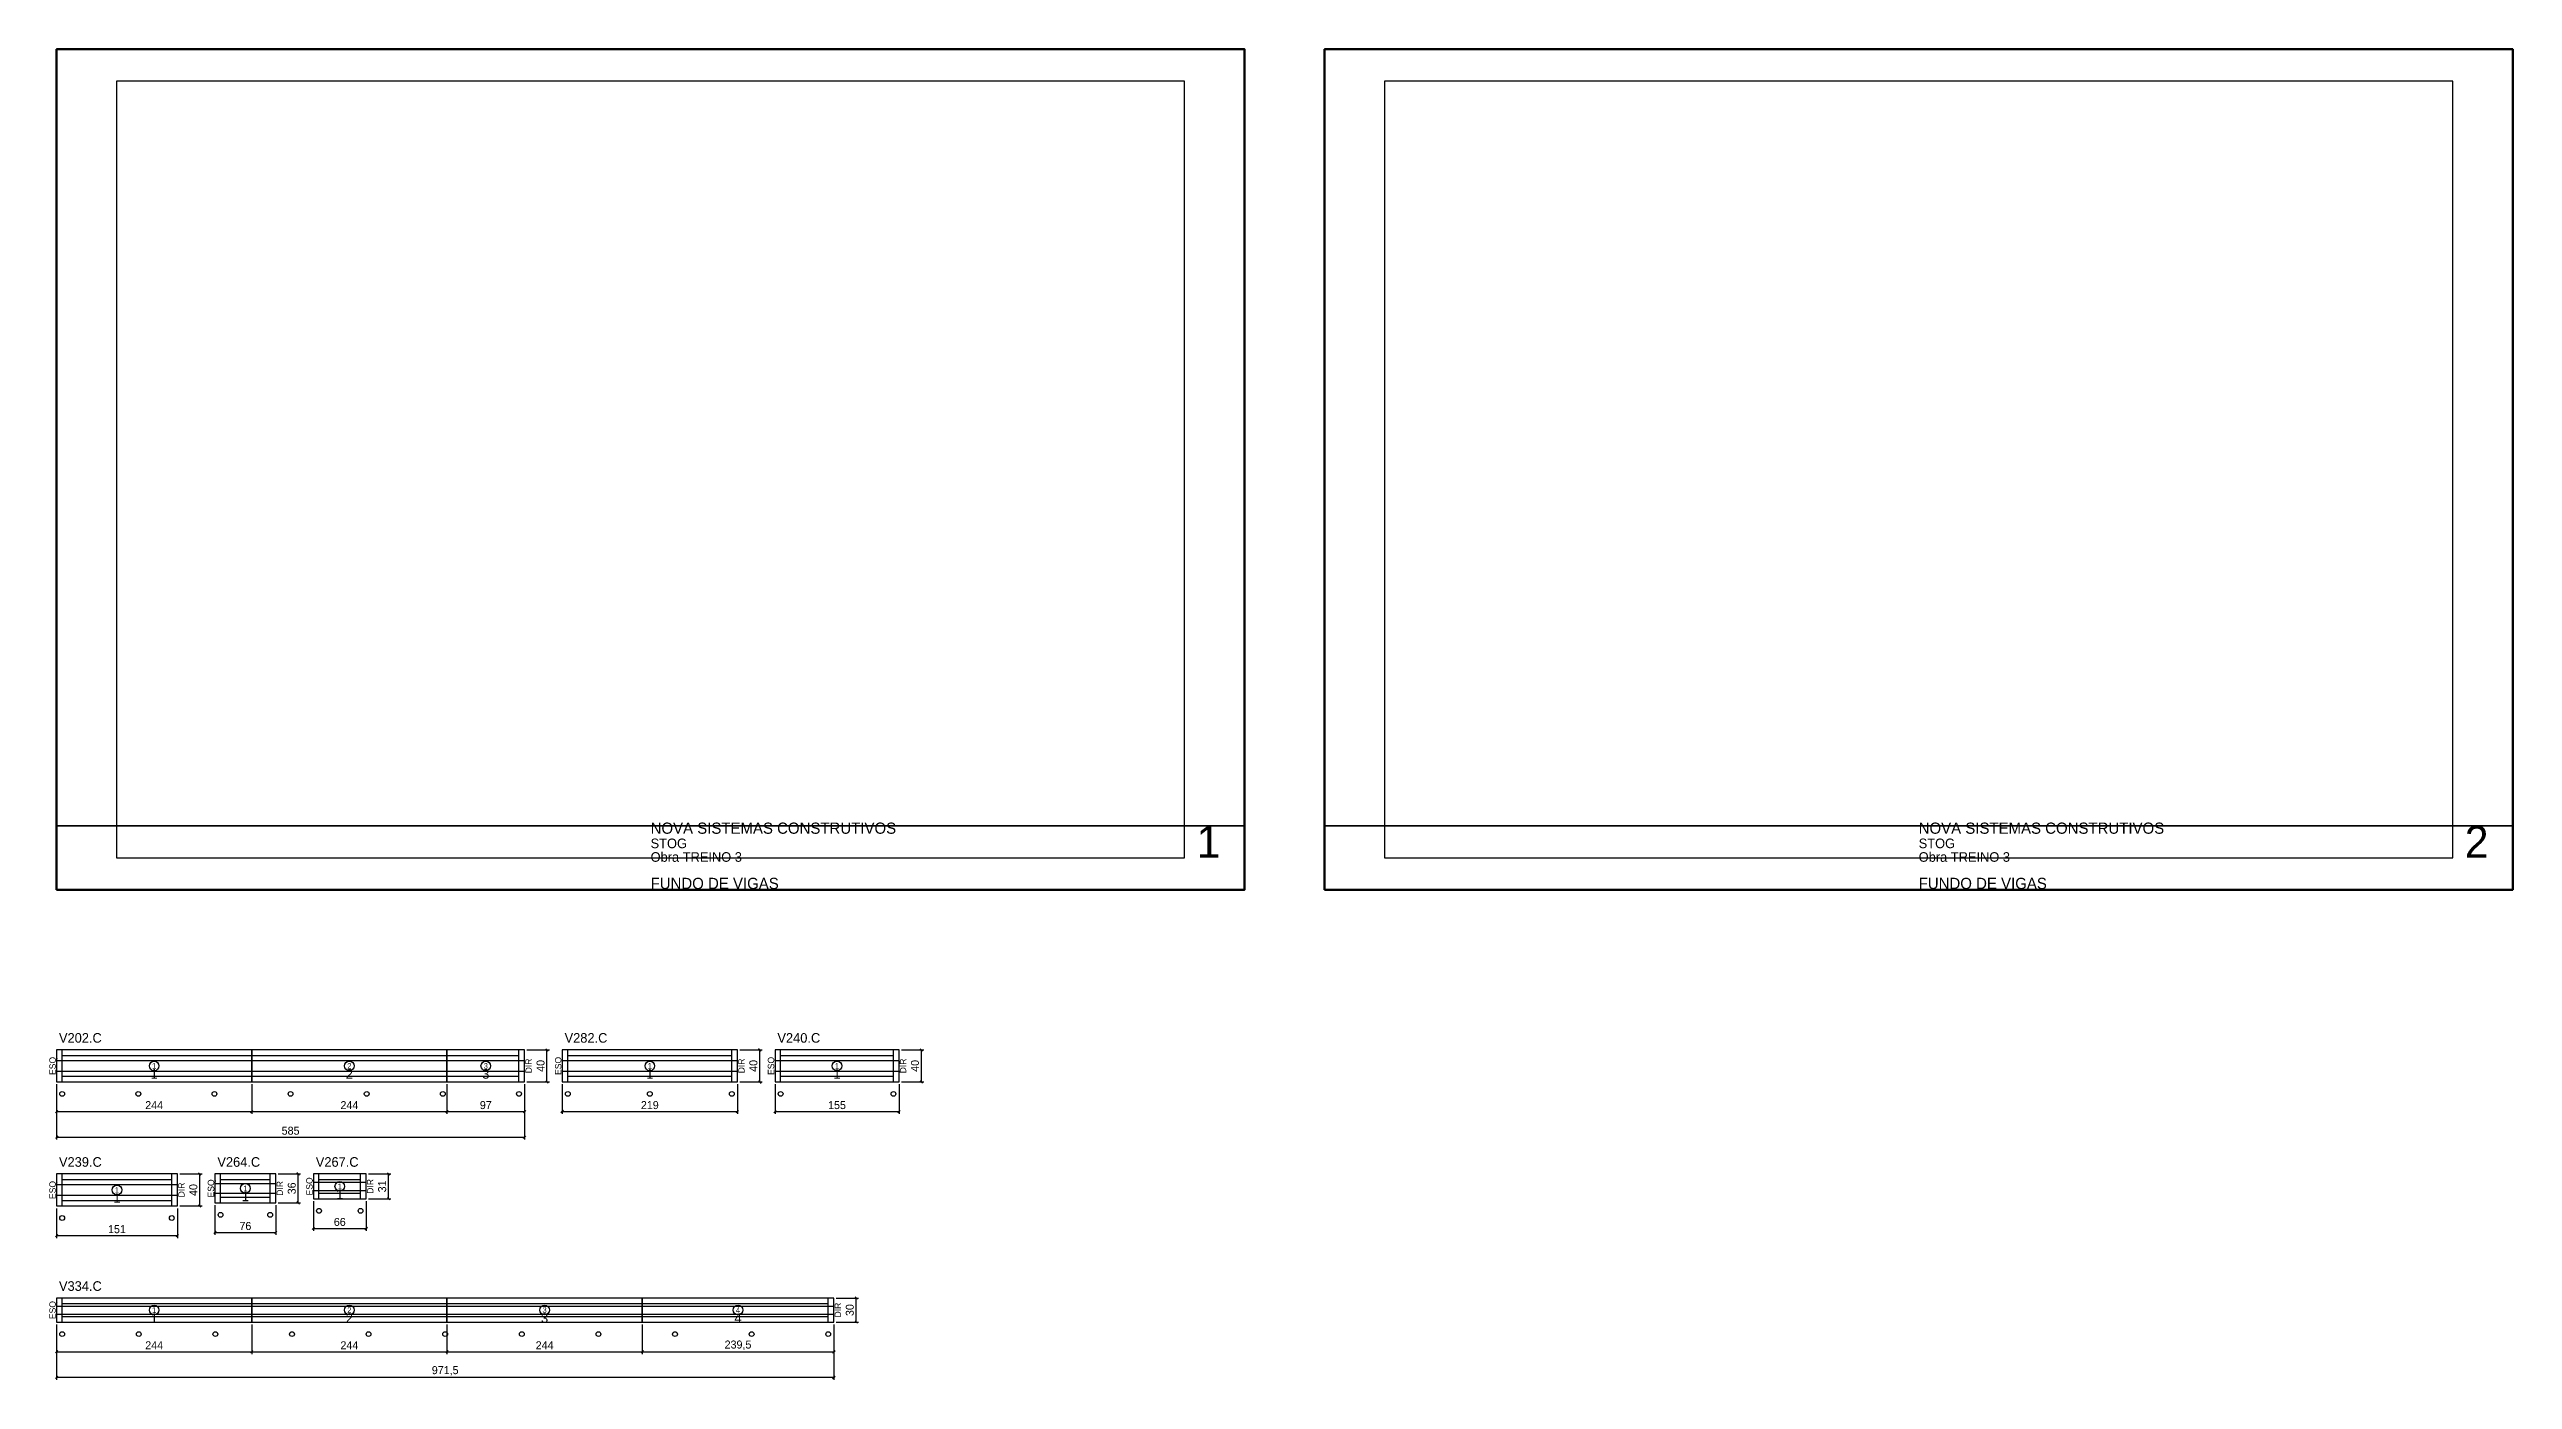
# Model space of a CAD drawing. Extents: x -13000 to 3070, y -11621 to 1250.
# Drawn here: x -9 to 3070, y -412 to 1250 of the extents above; entities that cross this region are included whole.
import ezdxf
from ezdxf.enums import TextEntityAlignment as Align

# ---------------------------------------------------------------- set-up
doc = ezdxf.new("R2010")
doc.units = 0
for name, color, linetype in [('5', 5, 'Continuous'), ('CARIMBO', 255, 'Continuous'), ('COTA', 241, 'Continuous'), ('Escoras', 224, 'Continuous'), ('Folhas', 255, 'Continuous'), ('NOMENCLATURA', 7, 'Continuous'), ('Painéis', 200, 'Continuous'), ('SARR_2.2x7', 40, 'Continuous')]:
    doc.layers.add(name, color=color, linetype=linetype)
doc.dimstyles.new('PAINEL', dxfattribs={"dimtxt": 10, "dimasz": 3, "dimexe": 3, "dimexo": 3, "dimgap": 3, "dimtad": 1, "dimblk": 'OBLIQUE', "dimblk1": 'OBLIQUE', "dimcen": 2.5, "dimclrd": 4, "dimclre": 4, "dimclrt": 240, "dimazin": 3, "dimtfac": 1, "dimtmove": 0, "dimatfit": 3})

# ---------------------------------------------------------------- blocks, each defined once
blk = doc.blocks.new('nf1')
blk.add_circle((0, 0), 6)
blk.add_text('1', height=7).set_placement((0, 0), align=Align.MIDDLE_CENTER)
blk = doc.blocks.new('nf2')
blk.add_circle((0, 0), 6)
blk.add_text('2', height=7).set_placement((0, 0), align=Align.MIDDLE_CENTER)
blk = doc.blocks.new('nf3')
blk.add_circle((0, 0), 6)
blk.add_text('3', height=7).set_placement((0, 0), align=Align.MIDDLE_CENTER)
blk = doc.blocks.new('_OBLIQUE')
at = {"color": 0, "linetype": 'BYBLOCK'}
blk.add_line((-0.5, -0.5), (0.5, 0.5), dxfattribs=at)
blk = doc.blocks.new('nf4')
blk.add_circle((0, 0), 6)
blk.add_text('4', height=7).set_placement((0, 0), align=Align.MIDDLE_CENTER)

msp = doc.modelspace()

# ---------------------------------------------------------------- linework, layer by layer
at = {"layer": 'CARIMBO', "lineweight": 35}
for p, q in [((0, 280), (1485, 280)), ((1585, 280), (3070, 280))]:
    msp.add_line(p, q, dxfattribs=at)
at = {"layer": 'Escoras'}
for centre in [(7, -55), (102.167, -55), (197.333, -55), (292.5, -55), (387.667, -55), (482.833, -55), (578, -55), (639, -55), (741.5, -55), (844, -55), (905, -55), (1046, -55), (7, -210), (144, -210), (205, -206), (267, -206), (328, -201), (380, -201), (7, -355), (102.75, -355), (198.5, -355), (294.25, -355), (390, -355), (485.75, -355), (581.5, -355), (677.25, -355), (773, -355), (868.75, -355), (964.5, -355)]:
    msp.add_circle(centre, 3, dxfattribs=at)
at = {"layer": 'Folhas', "lineweight": 50}
for points in [[(0, 200), (1485, 200), (1485, 1250), (0, 1250)], [(1585, 200), (3070, 200), (3070, 1250), (1585, 1250)]]:
    msp.add_lwpolyline(points, close=True, dxfattribs=at)
at = {"layer": 'Folhas', "lineweight": 25}
for points in [[(75, 240), (1410, 240), (1410, 1210), (75, 1210)], [(1660, 240), (2995, 240), (2995, 1210), (1660, 1210)]]:
    msp.add_lwpolyline(points, close=True, dxfattribs=at)
at = {"layer": 'Painéis'}
for p, q in [((244, -40), (244, 0)), ((488, -40), (488, 0)), ((0, -13.333), (244, -13.333)), ((0, -26.667), (244, -26.667)), ((244, -13.333), (488, -13.333)), ((244, -26.667), (488, -26.667)), ((488, -13.333), (585, -13.333)), ((488, -26.667), (585, -26.667)), ((632, -13.333), (851, -13.333)), ((632, -26.667), (851, -26.667)), ((898, -13.333), (1053, -13.333)), ((898, -26.667), (1053, -26.667)), ((0, -168.333), (151, -168.333)), ((0, -181.667), (151, -181.667)), ((198, -167), (274, -167)), ((198, -179), (274, -179)), ((321, -165.333), (387, -165.333)), ((321, -175.667), (387, -175.667)), ((0, -320), (244, -320)), ((0, -330), (244, -330)), ((244, -340), (244, -310)), ((244, -320), (488, -320)), ((244, -330), (488, -330)), ((488, -340), (488, -310)), ((488, -320), (732, -320)), ((488, -330), (732, -330)), ((732, -340), (732, -310)), ((732, -320), (971.5, -320)), ((732, -330), (971.5, -330))]:
    msp.add_line(p, q, dxfattribs=at)
for points in [[(0, -40), (244, -40), (244, 0), (0, 0)], [(244, -40), (488, -40), (488, 0), (244, 0)], [(488, -40), (585, -40), (585, 0), (488, 0)], [(632, -40), (851, -40), (851, 0), (632, 0)], [(898, -40), (1053, -40), (1053, 0), (898, 0)], [(0, -195), (151, -195), (151, -155), (0, -155)], [(198, -191), (274, -191), (274, -155), (198, -155)], [(321, -186), (387, -186), (387, -155), (321, -155)], [(0, -340), (244, -340), (244, -310), (0, -310)], [(244, -340), (488, -340), (488, -310), (244, -310)], [(488, -340), (732, -340), (732, -310), (488, -310)], [(732, -340), (971.5, -340), (971.5, -310), (732, -310)]]:
    msp.add_lwpolyline(points, close=True, dxfattribs=at)
at = {"layer": 'SARR_2.2x7'}
for p, q in [((7, -40), (7, 0)), ((578, -40), (578, 0)), ((639, -40), (639, 0)), ((844, -40), (844, 0)), ((905, -40), (905, 0)), ((1046, -40), (1046, 0)), ((7, -7), (244, -7)), ((244, -7), (488, -7)), ((488, -7), (578, -7)), ((639, -7), (844, -7)), ((905, -7), (1046, -7)), ((7, -33), (244, -33)), ((244, -33), (488, -33)), ((488, -33), (578, -33)), ((639, -33), (844, -33)), ((905, -33), (1046, -33)), ((7, -195), (7, -155)), ((7, -162), (144, -162)), ((144, -195), (144, -155)), ((205, -191), (205, -155)), ((205, -162), (267, -162)), ((205, -184), (267, -184)), ((267, -191), (267, -155)), ((328, -186), (328, -155)), ((328, -162), (380, -162)), ((328, -179), (380, -179)), ((380, -186), (380, -155)), ((7, -188), (144, -188)), ((7, -340), (7, -310)), ((7, -317), (244, -317)), ((7, -333), (244, -333)), ((244, -317), (488, -317)), ((244, -333), (488, -333)), ((488, -317), (732, -317)), ((488, -333), (732, -333)), ((732, -317), (964.5, -317)), ((732, -333), (964.5, -333)), ((964.5, -340), (964.5, -310))]:
    msp.add_line(p, q, dxfattribs=at)

# ---------------------------------------------------------------- block references
at = {"layer": 'COTA'}
for name, p in [('nf1', (122, -20)), ('nf2', (366, -20)), ('nf3', (536.5, -20)), ('nf1', (741.5, -20)), ('nf1', (975.5, -20)), ('nf1', (75.5, -175)), ('nf1', (236, -173)), ('nf1', (354, -170.5)), ('nf1', (122, -325)), ('nf2', (366, -325)), ('nf3', (610, -325)), ('nf4', (851.75, -325))]:
    msp.add_blockref(name, p, dxfattribs=at)

# ---------------------------------------------------------------- texts
at = {"layer": '5'}
for s, p in [('ESQ', (-5, -20)), ('DIR', (590, -20)), ('ESQ', (627, -20)), ('DIR', (856, -20)), ('ESQ', (893, -20)), ('DIR', (1058, -20)), ('ESQ', (-5, -175)), ('DIR', (156, -175)), ('ESQ', (193, -173)), ('DIR', (279, -173)), ('ESQ', (316, -170.5)), ('DIR', (392, -170.5)), ('ESQ', (-5, -325)), ('DIR', (976.5, -325))]:
    msp.add_text(s, height=8, rotation=90, dxfattribs=at).set_placement(p, align=Align.MIDDLE_CENTER)
for s, p in [('1', (122, -30)), ('2', (366, -30)), ('3', (536.5, -30)), ('1', (741.5, -30)), ('1', (975.5, -30)), ('1', (75.5, -185)), ('1', (236, -183)), ('1', (354, -180.5)), ('1', (122, -335)), ('2', (366, -335)), ('3', (610, -335)), ('4', (851.75, -335))]:
    msp.add_text(s, height=12, dxfattribs=at).set_placement(p, align=Align.MIDDLE_CENTER)
at = {"layer": 'CARIMBO'}
for s, height, p in [('NOVA SISTEMAS CONSTRUTIVOS', 14, (742.5, 270)), ('1', 40, (1425, 240)), ('NOVA SISTEMAS CONSTRUTIVOS', 14, (2327.5, 270)), ('2', 40, (3010, 240)), ('STOG', 12, (742.5, 252)), ('Obra TREINO 3', 12, (742.5, 235)), ('STOG', 12, (2327.5, 252)), ('Obra TREINO 3', 12, (2327.5, 235)), ('FUNDO DE VIGAS', 14, (742.5, 201)), ('FUNDO DE VIGAS', 14, (2327.5, 201))]:
    msp.add_text(s, height=height, dxfattribs=at).set_placement(p)
at = {"layer": 'NOMENCLATURA'}
for s, p in [('V202.C', (3, 9)), ('V282.C', (635, 9)), ('V240.C', (901, 9)), ('V239.C', (3, -146)), ('V264.C', (201, -146)), ('V267.C', (324, -146)), ('V334.C', (3, -301))]:
    msp.add_text(s, height=12, dxfattribs=at).set_placement(p)

# ---------------------------------------------------------------- dimensions: what is measured, and where the dimension line sits
at = {"layer": 'COTA'}
for base, p1, p2 in [((613, -40), (585, -40), (585, 0)), ((879, -40), (851, -40), (851, 0)), ((1081, -40), (1053, -40), (1053, 0)), ((179, -195), (151, -195), (151, -155)), ((302, -191), (274, -191), (274, -155)), ((415, -186), (387, -186), (387, -155)), ((999.5, -340), (971.5, -340), (971.5, -310))]:
    msp.add_linear_dim(base=base, p1=p1, p2=p2, angle=90, dimstyle='PAINEL', dxfattribs=at).render()
for base, p1, p2 in [((0, -77), (0, -40), (244, -40)), ((0, -109), (0, -40), (585, -40)), ((244, -77), (244, -40), (488, -40)), ((488, -77), (488, -40), (585, -40)), ((632, -77), (632, -40), (851, -40)), ((898, -77), (898, -40), (1053, -40)), ((0, -232), (0, -195), (151, -195)), ((198, -228), (198, -191), (274, -191)), ((321, -223), (321, -186), (387, -186)), ((0, -377), (0, -340), (244, -340)), ((0, -409), (0, -340), (971.5, -340)), ((244, -377), (244, -340), (488, -340)), ((488, -377), (488, -340), (732, -340)), ((732, -377), (732, -340), (971.5, -340))]:
    msp.add_linear_dim(base=base, p1=p1, p2=p2, dimstyle='PAINEL', dxfattribs=at).render()

doc.saveas('drawing.dxf')
